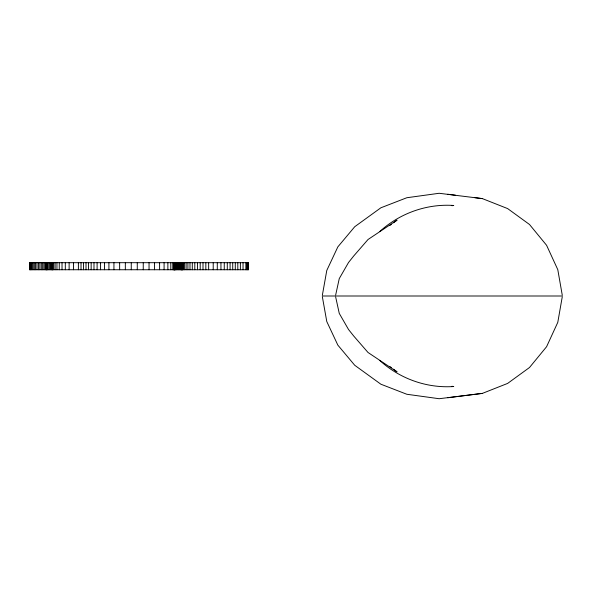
<?xml version="1.0" encoding="UTF-8"?>
<svg xmlns="http://www.w3.org/2000/svg" width="592" height="592" viewBox="0 0 592 592"><rect width="100%" height="100%" fill="white"/><g stroke="black" fill="none" stroke-linecap="round" stroke-linejoin="round"><path stroke-width="0.89" d="M562.245 296.903L557.79 322.351L546.586 346.712L529.5 367.514L507.64 383.409L482.421 393.377L439.138 398.719L406.83 394.265L380.871 384.208L354.734 365.279L337.847 345.129L326.777 321.53L322.381 296.903M322.381 295.097L326.777 270.47L337.847 246.871L354.734 226.721L380.871 207.792L406.83 197.735L439.138 193.281L482.421 198.623L507.64 208.591L529.5 224.486L546.586 245.288L557.79 269.649L562.245 295.097M335.649 295.097L339.26 278.603L348.518 262.515L353.742 255.944L368.024 239.516L397.047 220.135L393.473 222.792M379.775 231.524C399.755 213.275 426.728 203.604 453.753 205.476L451.933 205.705M389.899 225.441L391.327 224.383M447.781 397.757L482.421 393.377M248.44 269.745L29.6 269.745L29.6 262.693L248.44 262.693L248.359 269.745L248.329 262.693M322.226 296L562.4 296M475.006 197.669L482.421 198.623M447.781 194.243L455.455 195.227M451.933 386.295L453.753 386.524C426.728 388.396 399.755 378.725 379.775 360.476M389.899 366.559L391.327 367.617M393.473 369.208L397.047 371.865L368.024 352.484L353.742 336.056L348.518 329.485L339.26 313.397L335.649 296.903M248.026 262.693L248.026 269.745M247.515 262.693L247.515 269.745M246.797 262.693L246.797 269.745M245.872 262.693L245.872 269.745M243.038 262.693L243.038 269.745M240.374 262.693L240.374 269.745M237.806 262.693L237.806 269.745M235.283 262.693L235.283 269.745M232.73 262.693L232.73 269.745M230.081 262.693L230.081 269.745M227.284 262.693L227.284 269.745M224.257 262.693L224.257 269.745M220.949 262.693L220.949 269.745M217.286 262.693L217.286 269.745M213.209 262.693L213.209 269.745M208.65 262.693L208.65 269.745M205.838 262.693L205.838 269.745M203.004 262.693L203.004 269.745M200.192 262.693L200.192 269.745M197.439 262.693L197.439 269.745M194.798 262.693L194.798 269.745M192.296 262.693L192.296 269.745M189.988 262.693L189.988 269.745M187.908 262.693L187.908 269.745M186.103 262.693L186.103 269.745M184.608 262.693L184.608 269.745M183.476 262.693L183.476 269.745M182.736 262.693L182.736 269.745M182.588 262.693L182.588 269.745M182.447 262.693L182.447 269.745M182.306 262.693L182.306 269.745M182.04 262.693L182.04 269.745M181.818 262.693L181.818 269.745M181.64 262.693L181.722 269.745M181.574 269.745L181.522 262.693L181.426 269.745M181.174 262.693L181.174 269.745M180.76 262.693L180.76 269.745M180.22 262.693L180.22 269.745M179.583 262.693L179.583 269.745M178.888 262.693L178.888 269.745M178.162 262.693L178.162 269.745M177.437 262.693L177.437 269.745M176.749 262.693L176.749 269.745M176.127 262.693L176.127 269.745M175.602 262.693L175.602 269.745M175.21 262.693L175.21 269.745M175.062 262.693L175.062 269.745M174.914 262.693L174.914 269.745M174.758 262.693L174.758 269.745M174.603 262.693L174.603 269.745M174.455 262.693L174.455 269.745M174.307 262.693L174.307 269.745M174.166 262.693L174.166 269.745M174.041 262.693L174.041 269.745M173.915 262.693L173.915 269.745M173.804 262.693L173.804 269.745M173.626 262.693L173.708 269.745M172.775 262.693L172.775 269.745M170.807 262.693L170.807 269.745M167.869 262.693L167.869 269.745M164.088 262.693L164.088 269.745M159.603 262.693L159.603 269.745M154.542 262.693L154.542 269.745M149.043 262.693L149.043 269.745M143.242 262.693L143.242 269.745M137.27 262.693L137.27 269.745M131.254 262.693L131.254 269.745M125.334 262.693L125.334 269.745M119.643 262.693L119.643 269.745M113.938 262.693L113.938 269.745M108.913 262.693L108.913 269.745M104.488 262.693L104.488 269.745M100.573 262.693L100.573 269.745M97.103 262.693L97.103 269.745M93.987 262.693L93.987 269.745M91.153 262.693L91.153 269.745M88.519 262.693L88.519 269.745M86.01 262.693L86.01 269.745M83.531 262.693L83.531 269.745M81.023 262.693L81.023 269.745M78.396 262.693L78.396 269.745M73.475 262.693L73.475 269.745M69.123 262.693L69.123 269.745M65.312 262.693L65.312 269.745M62.027 262.693L62.027 269.745M59.252 262.693L59.252 269.745M56.95 262.693L56.95 269.745M55.115 262.693L55.115 269.745M53.724 262.693L53.724 269.745M52.74 262.693L52.74 269.745M52.311 262.693L52.311 269.745M52.163 262.693L52.155 269.745M52.103 262.693L52.103 269.745M51.955 262.693L51.955 269.745M51.504 262.693L51.504 269.745M50.72 262.693L50.72 269.745M49.809 262.693L49.809 269.745M48.766 262.693L48.766 269.745M47.597 262.693L47.597 269.745M47.212 262.693L47.212 269.745M46.879 262.693L46.879 269.745M46.583 262.693L46.583 269.745M46.457 262.693L46.457 269.745L46.346 262.693M46.191 262.693L46.109 269.745M46.043 262.693L45.976 269.745M45.11 262.693L45.11 269.745M43.949 262.693L43.949 269.745M42.668 262.693L42.668 269.745M41.292 262.693L41.292 269.745M39.864 262.693L39.864 269.745M38.421 262.693L38.421 269.745M36.985 262.693L36.985 269.745M35.601 262.693L35.601 269.745M34.299 262.693L34.299 269.745M33.115 262.693L33.115 269.745M32.086 262.693L32.086 269.745M31.235 262.693L31.235 269.745M30.577 262.693L30.577 269.745M30.081 262.693L30.081 269.745M29.755 262.693L29.792 269.745"/></g></svg>
